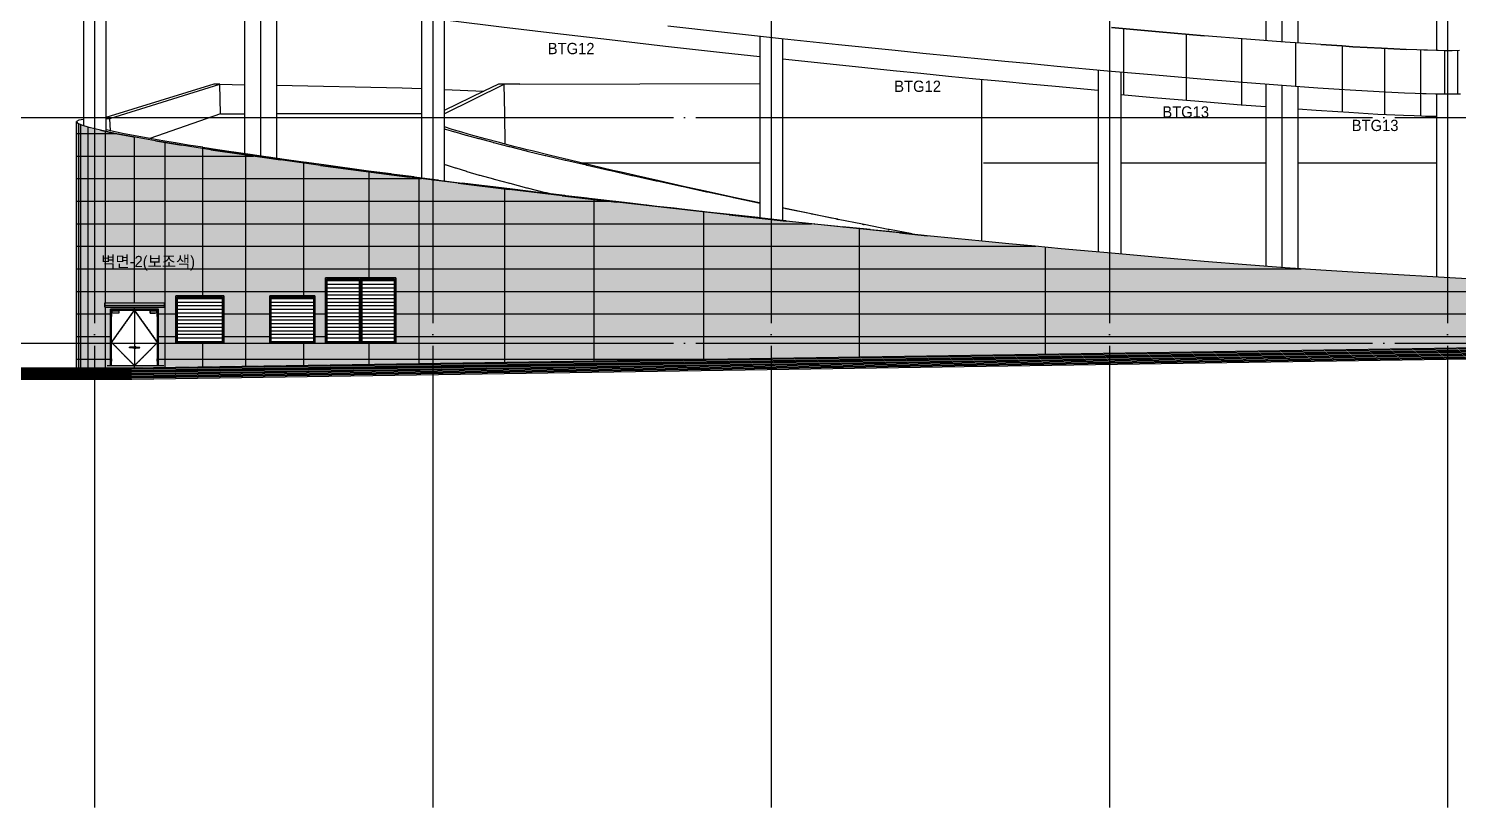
# Model space of a CAD drawing. Header units: millimetres. Extents: x 9068264 to 10076264, y 1307765 to 1705499.
# Drawn here: x 9703266 to 9766672, y 1349543 to 1384057 of the extents above; entities that cross this region are included whole.
import ezdxf
from ezdxf.enums import TextEntityAlignment as Align

# ---------------------------------------------------------------- set-up
doc = ezdxf.new("R2010")
doc.units = ezdxf.units.MM
doc.header["$LTSCALE"] = 1000
for name, pattern in [('CEN', [6.2, 6, -0.1, 0, -0.1]), ('CENTER1', [13, 10, -1, 1, -1]), ('HID', [0.345, 0.225, -0.12]), ('HIDDEN2', [0.1875, 0.125, -0.0625]), ('x-평면도$0$CEN', [6.2, 6, -0.1, 0, -0.1])]:
    doc.linetypes.add(name, pattern=pattern)
doc.layers.get('DEFPOINTS').update_dxf_attribs({"color": 151})
for name, color, linetype in [('-안전지대', 25, 'Continuous'), ('A-FIN-5', 8, 'Continuous'), ('CEN', 1, 'CEN'), ('CON', 2, 'Continuous'), ('CON-C', 2, 'Continuous'), ('DOOR', 4, 'Continuous'), ('ELE-11', 7, 'Continuous'), ('FIN-1', 9, 'Continuous'), ('SYM', 7, 'Continuous'), ('WALb', 3, 'Continuous'), ('WALL', 4, 'Continuous'), ('WIN', 4, 'Continuous'), ('x-평면도$0$A-중심선', 10, 'x-평면도$0$CEN')]:
    doc.layers.add(name, color=color, linetype=linetype)
doc.layers.add('벽면2 (보조색)', color=7, linetype='Continuous', true_color=0x888787)
doc.styles.add('돋움', font='')
doc.styles.get('돋움').set_extended_font_data('Dotum')

msp = doc.modelspace()

# ---------------------------------------------------------------- hatches: boundary and pattern name
at = {"layer": '벽면2 (보조색)'}
h = msp.add_hatch(color=256, dxfattribs=at)
h.paths.add_polyline_path([(9705395.7, 1369010.1), (9767570.6, 1369910.1), (9767570.6, 1372934.5), (9765695.7, 1373042.6), (9762623.5, 1373219.7), (9757268.5, 1373591.8), (9753405.8, 1373911.6), (9749061.9, 1374302.8), (9745546.8, 1374639.3), (9744345.6, 1374756.7), (9743119.1, 1374879.9), (9741888.3, 1375003.6), (9739150.4, 1375296.6), (9735604.9, 1375680.5), (9733355.2, 1375927.3), (9731829.2, 1376081.6), (9729024.5, 1376422.8), (9726931.7, 1376645.9), (9724581.5, 1376926.8), (9722319.7, 1377204.1), (9720161.8, 1377475.7), (9718121.4, 1377739.8), (9716210.8, 1377994.6), (9714440.2, 1378238.6), (9712818.1, 1378470.4), (9711351.1, 1378688.8), (9710043.9, 1378892.6), (9708899.6, 1379081.2), (9707919.5, 1379253.9), (9707103.6, 1379410.2), (9706781.2, 1379480.5), (9706450.3, 1379549.9), (9705957, 1379672.7), (9705620, 1379778.7), (9705434.6, 1379868), (9705395.7, 1379940.8)])
h.paths.add_polyline_path([(9716437.9, 1373010.1), (9716437.9, 1370110.1), (9719549.2, 1370110.1), (9719549.2, 1373010.1)], flags=16)
h.paths.add_polyline_path([(9706902.8, 1371619.3), (9706902.8, 1369119.3), (9709024.1, 1369119.3), (9709024.1, 1371619.3)], flags=16)
h.paths.add_polyline_path([(9709799.9, 1370110.1), (9709799.9, 1372210.1), (9711921.3, 1372210.1), (9711921.3, 1370110.1)], flags=16)
h.paths.add_polyline_path([(9713960.5, 1370110.1), (9713960.5, 1372210.1), (9715960.5, 1372210.1), (9715960.5, 1370110.1)], flags=16)
h.paths.add_polyline_path([(9706652.8, 1371705.8), (9706652.8, 1371905.8), (9709274.1, 1371905.8), (9709274.1, 1371705.8)], flags=16)

# ---------------------------------------------------------------- linework, layer by layer
at = {"layer": '-안전지대', "linetype": 'HIDDEN2', "ltscale": 0.02}
for p, q in [((9707963.5, 1371579.3), (9706942.8, 1370149.3)), ((9707963.5, 1371579.3), (9708984.1, 1370149.3)), ((9706942.8, 1370149.3), (9707963.5, 1369119.3)), ((9708984.1, 1370149.3), (9707963.5, 1369119.3))]:
    msp.add_line(p, q, dxfattribs=at)
for points in [[(9706652.8, 1371705.8), (9706652.8, 1371905.8), (9709274.1, 1371905.8), (9709274.1, 1371705.8)], [(9706902.8, 1371619.3), (9706902.8, 1369119.3), (9709024.1, 1369119.3), (9709024.1, 1371619.3)]]:
    msp.add_lwpolyline(points, close=True)
at = {"layer": 'A-FIN-5', "color": 8}
for p, q in [((9705395.7, 1379410.1), (9707104.2, 1379410.1)), ((9705395.7, 1378410.1), (9713240.2, 1378410.1)), ((9705395.7, 1377410.1), (9720682.8, 1377410.1)), ((9705395.7, 1376410.1), (9728953.5, 1376410.1)), ((9705395.7, 1375410.1), (9737984.7, 1375410.1)), ((9705395.7, 1374410.1), (9747929, 1374410.1)), ((9705395.7, 1373410.1), (9759701.4, 1373410.1)), ((9705395.7, 1371410.1), (9706902.8, 1371410.1)), ((9705395.7, 1370410.1), (9706902.8, 1370410.1)), ((9705395.7, 1369410.1), (9706902.8, 1369410.1)), ((9709024.1, 1369410.1), (9734380.9, 1369410.1))]:
    msp.add_line(p, q, dxfattribs=at)
at = {"layer": 'CEN', "linetype": 'CENTER1', "ltscale": 0.01}
msp.add_line((9706756.7, 1369119.3), (9709270.2, 1369119.3), dxfattribs=at)
at = {"layer": 'CON'}
for p, q in [((9767720.6, 1369762.4), (9707830.3, 1368860.1)), ((9767770.6, 1369713.1), (9707830.7, 1368810.1)), ((9767820.6, 1369663.9), (9707831.1, 1368760.1)), ((9767870.6, 1369614.6), (9707831.4, 1368710.1)), ((9707829.2, 1369010.1), (9694895.1, 1369010.1)), ((9707829.6, 1368960.1), (9694895.1, 1368960.1)), ((9767920.6, 1369565.3), (9707831.8, 1368660.1)), ((9767970.6, 1369516.1), (9707832.2, 1368610.1)), ((9768020.6, 1369466.8), (9707832.6, 1368560.1)), ((9768070.6, 1369417.6), (9707848.4, 1368510.3)), ((9707829.9, 1368910.1), (9694895.1, 1368910.1)), ((9707830.3, 1368860.1), (9694895.1, 1368860.1)), ((9707830.7, 1368810.1), (9694895.1, 1368810.1)), ((9707831.1, 1368760.1), (9694895.1, 1368760.1)), ((9707831.4, 1368710.1), (9694895.1, 1368710.1)), ((9707831.8, 1368660.1), (9694895.1, 1368660.1)), ((9707832.2, 1368610.1), (9694895.1, 1368610.1)), ((9707832.6, 1368560.1), (9694895.1, 1368560.1)), ((9707848.4, 1368510.1), (9694895.1, 1368510.1))]:
    msp.add_line(p, q, dxfattribs=at)
at = {"layer": 'CON-C'}
msp.add_line((9745521.3, 1381798.4), (9745521.3, 1374641.8), dxfattribs=at)
at = {"layer": 'DOOR', "color": 4}
for p, q in [((9706902.8, 1369119.3), (9706902.8, 1371619.3)), ((9706902.8, 1371619.3), (9709024.1, 1371619.3)), ((9706942.8, 1369119.3), (9706942.8, 1371579.3)), ((9706942.8, 1371579.3), (9708984.1, 1371579.3)), ((9708984.1, 1369119.3), (9708984.1, 1371579.3)), ((9709024.1, 1369119.3), (9709024.1, 1371619.3)), ((9706952.8, 1371399.3), (9706942.8, 1371399.3)), ((9706952.8, 1371299.3), (9706942.8, 1371299.3)), ((9706952.8, 1371299.3), (9706952.8, 1371399.3)), ((9708974.1, 1371399.3), (9708984.1, 1371399.3)), ((9708974.1, 1371299.3), (9708974.1, 1371399.3)), ((9708974.1, 1371299.3), (9708984.1, 1371299.3)), ((9707887.5, 1369934.3), (9707737.5, 1369934.3)), ((9707887.5, 1369904.3), (9707737.5, 1369904.3)), ((9707873.5, 1369919.3), (9707953.5, 1369919.3)), ((9707913.5, 1369879.3), (9707913.5, 1369959.3)), ((9707973.5, 1369919.3), (9708053.5, 1369919.3)), ((9708013.5, 1369879.3), (9708013.5, 1369959.3)), ((9708039.4, 1369934.3), (9708189.4, 1369934.3)), ((9708039.4, 1369904.3), (9708189.4, 1369904.3)), ((9706902.8, 1369119.3), (9709024.1, 1369119.3)), ((9706952.8, 1369419.3), (9706942.8, 1369419.3)), ((9706952.8, 1369319.3), (9706942.8, 1369319.3)), ((9706952.8, 1369319.3), (9706952.8, 1369419.3)), ((9708974.1, 1369419.3), (9708984.1, 1369419.3)), ((9708974.1, 1369319.3), (9708974.1, 1369419.3)), ((9708974.1, 1369319.3), (9708984.1, 1369319.3))]:
    msp.add_line(p, q, dxfattribs=at)
at = {"layer": 'DOOR', "color": 4, "linetype": 'HID'}
for points in [[(9707274.3, 1371542), (9707274.3, 1371443, -0.4142136), (9707273.8, 1371442.5), (9706974.8, 1371442.5, -0.4142136), (9706974.3, 1371443), (9706974.3, 1371542, -0.4142136), (9706974.8, 1371542.5), (9707273.8, 1371542.5, -0.4142136)], [(9708652.6, 1371542), (9708652.6, 1371443, 0.4142136), (9708653.1, 1371442.5), (9708952.1, 1371442.5, 0.4142136), (9708952.6, 1371443), (9708952.6, 1371542, 0.4142136), (9708952.1, 1371542.5), (9708653.1, 1371542.5, 0.4142136)]]:
    msp.add_lwpolyline(points, format="xyb", close=True, dxfattribs=at)
at = {"layer": 'DOOR', "color": 4}
for centre in [(9707913.5, 1369919.3), (9708013.5, 1369919.3)]:
    msp.add_circle(centre, 30, dxfattribs=at)
for centre, start, end in [((9707763.5, 1369919.3), 150, 210), ((9707763.5, 1369919.3), 330, 30), ((9708163.5, 1369919.3), 150, 210), ((9708163.5, 1369919.3), 330, 30)]:
    msp.add_arc(centre, 30, start, end, dxfattribs=at)
at = {"layer": 'ELE-11'}
for p, q in [((9706652.8, 1371905.8), (9706652.8, 1371705.8)), ((9706652.8, 1371905.8), (9709274.1, 1371905.8)), ((9706652.8, 1371805.8), (9709274.1, 1371805.8)), ((9706652.8, 1371705.8), (9709274.1, 1371705.8)), ((9709274.1, 1371905.8), (9709274.1, 1371705.8))]:
    msp.add_line(p, q, dxfattribs=at)
at = {"layer": 'FIN-1'}
for p, q in [((9751819.9, 1384051.7), (9751819.9, 1381110.3)), ((9754618.6, 1380868.4), (9754618.6, 1383804.5)), ((9757066.4, 1380668.8), (9757066.4, 1383588.3)), ((9759458.6, 1381492.5), (9759458.6, 1383427.4)), ((9761537.4, 1380349.4), (9761537.4, 1383285.6)), ((9763416.3, 1380242), (9763416.3, 1383163.5)), ((9765011, 1380173.6), (9765011, 1383105.6)), ((9766074.2, 1381148.5), (9766074.2, 1383066.5)), ((9766653.6, 1381149.7), (9766653.6, 1383077.6)), ((9705488.9, 1369010.1), (9705488.9, 1379819.9)), ((9705564.3, 1379796.2), (9705564.3, 1369010.1)), ((9705899.5, 1379690.8), (9705899.5, 1369010.1)), ((9706667.1, 1379503.5), (9706667.1, 1371905.8)), ((9707948.8, 1379248.8), (9707948.8, 1371905.8)), ((9709312.6, 1379006.7), (9709312.6, 1369032.5)), ((9710972.2, 1378747.9), (9710972.2, 1372210.1)), ((9712878.3, 1378453.9), (9712878.3, 1369086.2)), ((9715458.1, 1378093.2), (9715458.1, 1372210.1)), ((9718350.1, 1377703.7), (9718350.1, 1373010.1)), ((9720571.4, 1377424.1), (9720571.4, 1369202.1)), ((9724376, 1376952), (9724376, 1369259.4)), ((9728333.3, 1376482.4), (9728333.3, 1369319)), ((9733195.1, 1375929.8), (9733195.1, 1369392.2)), ((9740094.6, 1375188.7), (9740094.6, 1369496.2)), ((9748348.5, 1374370.4), (9748348.5, 1369620.5)), ((9706667.1, 1371705.8), (9706667.1, 1369010.1)), ((9707948.8, 1371705.8), (9707948.8, 1371619.3)), ((9710972.2, 1370110.1), (9710972.2, 1369057.5)), ((9715458.1, 1370110.1), (9715458.1, 1369125)), ((9718350.1, 1370110.1), (9718350.1, 1369168.6)), ((9707948.8, 1369134.1), (9707948.8, 1369019.3))]:
    msp.add_line(p, q, dxfattribs=at)
at = {"layer": 'SYM'}
for p, q in [((9751287.8, 1384098.7), (9753405.8, 1383911.6)), ((9753405.8, 1383911.6), (9755403, 1383742.4)), ((9757268.5, 1383591.8), (9755403, 1383742.4)), ((9758993.1, 1383460.4), (9757268.5, 1383591.8)), ((9760569.2, 1383348.5), (9758993.1, 1383460.4)), ((9760569.2, 1383348.5), (9761511.8, 1383287.3)), ((9761511.8, 1383287.3), (9761991.4, 1383256.1)), ((9761991.4, 1383256.1), (9763255.6, 1383183.2)), ((9763255.6, 1383183.2), (9764359.8, 1383129.6)), ((9725047.5, 1381597.9), (9735695.6, 1381628.1)), ((9711487.7, 1381592.7), (9706695.6, 1380110.9)), ((9706872.4, 1380075.1), (9711744.1, 1381592.8)), ((9711744.1, 1381592.8), (9711487.7, 1381592.7)), ((9711782.2, 1380283.6), (9711744.1, 1381592.8)), ((9711744.1, 1381592.8), (9712842.1, 1381571.4)), ((9714256.3, 1381543.7), (9719832.5, 1381434.8)), ((9719832.5, 1381434.8), (9720695.6, 1381398.8)), ((9721695.6, 1380285.3), (9724358.2, 1381597.7)), ((9721695.6, 1381357.1), (9723455.5, 1381283.7)), ((9723455.5, 1381283.7), (9721695.6, 1380426.5)), ((9724099.8, 1381597.6), (9723455.5, 1381283.7)), ((9724358.2, 1381597.7), (9724099.8, 1381597.6)), ((9725047.5, 1381597.9), (9724358.2, 1381597.7)), ((9724379.2, 1380283.4), (9724358.2, 1381597.7)), ((9705497.2, 1379997.5), (9705395.7, 1379940.8)), ((9705395.7, 1379940.8), (9705434.6, 1379868)), ((9705395.7, 1369010.1), (9705395.7, 1379940.8)), ((9705620, 1379778.7), (9705434.6, 1379868)), ((9705695.6, 1380032), (9705497.2, 1379997.5)), ((9705957, 1379672.7), (9705620, 1379778.7)), ((9706872.4, 1380075.1), (9706695.6, 1380075.1)), ((9706695.6, 1380071.1), (9706872.4, 1380075.1)), ((9706872.4, 1380075.1), (9706872.4, 1380075.1)), ((9706872.7, 1380075.1), (9706872.4, 1380075.1)), ((9706872.4, 1380075.1), (9706872.7, 1380075.1)), ((9706891.5, 1379526.8), (9706872.7, 1380075.1)), ((9711782.2, 1380283.6), (9708643.7, 1379184.7)), ((9711781.3, 1380283.3), (9712842.1, 1380285.3)), ((9714256.3, 1380287.9), (9715109.2, 1380289.5)), ((9715109.2, 1380289.5), (9720695.6, 1380294)), ((9724400.7, 1378936.3), (9724379.2, 1380283.4)), ((9706450.3, 1379549.9), (9705957, 1379672.7)), ((9706450.3, 1379549.9), (9707103.6, 1379410.2)), ((9706778.8, 1379550.7), (9706695.6, 1379571.2)), ((9706891.5, 1379526.8), (9706778.8, 1379550.7)), ((9706781.2, 1379480.5), (9706781.2, 1379480.6)), ((9707098.5, 1379482.8), (9706891.5, 1379526.8)), ((9707105.3, 1379480.2), (9707098.5, 1379482.8)), ((9707103.6, 1379410.2), (9707919.5, 1379253.9)), ((9707429.3, 1379411.4), (9707105.3, 1379480.2)), ((9707828.1, 1379335.4), (9707429.3, 1379411.4)), ((9707836.5, 1379332.4), (9707828.1, 1379335.4)), ((9708240.5, 1379255.4), (9707836.5, 1379332.4)), ((9708899.6, 1379081.2), (9707919.5, 1379253.9)), ((9708643.7, 1379184.7), (9708240.5, 1379255.4)), ((9708719, 1379171.5), (9708643.7, 1379184.7)), ((9708729.1, 1379168.2), (9708719, 1379171.5)), ((9709213.6, 1379083.1), (9708729.1, 1379168.2)), ((9721707.9, 1379702.2), (9721695.6, 1379706.5)), ((9721750.3, 1379590.5), (9721695.6, 1379608.3)), ((9722053.9, 1379590.1), (9721707.9, 1379702.2)), ((9721757.1, 1379589.3), (9721750.3, 1379590.5)), ((9721765.2, 1379588), (9721757.1, 1379589.3)), ((9722173, 1379464), (9721765.2, 1379588)), ((9722471.5, 1379463.7), (9722053.9, 1379590.1)), ((9722181.2, 1379462.7), (9722173, 1379464)), ((9722190.6, 1379461.2), (9722181.2, 1379462.7)), ((9722668.2, 1379323.5), (9722190.6, 1379461.2)), ((9722753.7, 1379382.6), (9722471.5, 1379463.7)), ((9722677.7, 1379322), (9722668.2, 1379323.5)), ((9722688.5, 1379320.4), (9722677.7, 1379322)), ((9723234.6, 1379169.4), (9722688.5, 1379320.4)), ((9722959.9, 1379323.3), (9722753.7, 1379382.6)), ((9723518.1, 1379169.5), (9722959.9, 1379323.3)), ((9723245.6, 1379167.8), (9723234.6, 1379169.4)), ((9723257.7, 1379166.1), (9723245.6, 1379167.8)), ((9723870.7, 1379002.4), (9723257.7, 1379166.1)), ((9724144.2, 1379002.7), (9723518.1, 1379169.5)), ((9708899.6, 1379081.2), (9710043.9, 1378892.6)), ((9709771.9, 1378991.4), (9709213.6, 1379083.1)), ((9709783.7, 1378987.8), (9709771.9, 1378991.4)), ((9710348.7, 1378895), (9709783.7, 1378987.8)), ((9711351.1, 1378688.8), (9710043.9, 1378892.6)), ((9710986.1, 1378795.9), (9710348.7, 1378895)), ((9710999.6, 1378792), (9710986.1, 1378795.9)), ((9711644.3, 1378691.7), (9710999.6, 1378792)), ((9711351.1, 1378688.8), (9712818.1, 1378470.4)), ((9712359.5, 1378585.5), (9711644.3, 1378691.7)), ((9712374.6, 1378581.3), (9712359.5, 1378585.5)), ((9713097.5, 1378474), (9712374.6, 1378581.3)), ((9712818.1, 1378470.4), (9714440.2, 1378238.6)), ((9713888.1, 1378361.2), (9713097.5, 1378474)), ((9723883, 1379000.6), (9723870.7, 1379002.4)), ((9723896.4, 1378998.8), (9723883, 1379000.6)), ((9724574.3, 1378823), (9723896.4, 1378998.8)), ((9724400.7, 1378936.3), (9724144.2, 1379002.7)), ((9724836.2, 1378823.6), (9724400.7, 1378936.3)), ((9724587.9, 1378821.1), (9724574.3, 1378823)), ((9724602.5, 1378819.2), (9724587.9, 1378821.1)), ((9725342.5, 1378632.1), (9724602.5, 1378819.2)), ((9725090.8, 1378759.4), (9724836.2, 1378823.6)), ((9725368.5, 1378689.3), (9725090.8, 1378759.4)), ((9725357.4, 1378630.1), (9725342.5, 1378632.1)), ((9725373.2, 1378628), (9725357.4, 1378630.1)), ((9725591.2, 1378633.1), (9725368.5, 1378689.3)), ((9725373.2, 1378628), (9726172.3, 1378430.5)), ((9726406.2, 1378431.9), (9725591.2, 1378633.1)), ((9713904.7, 1378356.8), (9713888.1, 1378361.2)), ((9714703.3, 1378242.9), (9713904.7, 1378356.8)), ((9716210.8, 1377994.6), (9714440.2, 1378238.6)), ((9715566.2, 1378124.2), (9714703.3, 1378242.9)), ((9715584.4, 1378119.5), (9715566.2, 1378124.2)), ((9716455.3, 1377999.6), (9715584.4, 1378119.5)), ((9716210.8, 1377994.6), (9718121.4, 1377739.8)), ((9717386.5, 1377875.6), (9716455.3, 1377999.6)), ((9717406.1, 1377870.7), (9717386.5, 1377875.6)), ((9718345.1, 1377745.6), (9717406.1, 1377870.7)), ((9721780, 1378004.7), (9721695.6, 1378034.8)), ((9721786.8, 1378003.4), (9721780, 1378004.7)), ((9721794.9, 1378001.8), (9721786.8, 1378003.4)), ((9722202.2, 1377868), (9721794.9, 1378001.8)), ((9722210.4, 1377866.5), (9722202.2, 1377868)), ((9722219.8, 1377864.9), (9722210.4, 1377866.5)), ((9722696.7, 1377717.7), (9722219.8, 1377864.9)), ((9726172.3, 1378430.5), (9726188.3, 1378428.4)), ((9726188.3, 1378428.4), (9726205.2, 1378426.2)), ((9726205.2, 1378426.2), (9727059.8, 1378219.2)), ((9727277.4, 1378221.1), (9726406.2, 1378431.9)), ((9727076.9, 1378217), (9727059.8, 1378219.2)), ((9727094.9, 1378214.7), (9727076.9, 1378217)), ((9728000.7, 1377999.3), (9727094.9, 1378214.7)), ((9728200.7, 1378001.7), (9727277.4, 1378221.1)), ((9727736.1, 1378110.1), (9735695.6, 1378110.1)), ((9728018.9, 1377997), (9728000.7, 1377999.3)), ((9728037.8, 1377994.6), (9728018.9, 1377997)), ((9728990.5, 1377771.9), (9728037.8, 1377994.6)), ((9729171.4, 1377774.9), (9728200.7, 1378001.7)), ((9745615.7, 1378110.1), (9750695.6, 1378110.1)), ((9751695.6, 1378110.1), (9758135, 1378110.1)), ((9759549.2, 1378110.1), (9765695.7, 1378110.1)), ((9718121.4, 1377739.8), (9720161.8, 1377475.7)), ((9719339.7, 1377617), (9718345.1, 1377745.6)), ((9719360.6, 1377611.9), (9719339.7, 1377617)), ((9720362.5, 1377482.4), (9719360.6, 1377611.9)), ((9722319.7, 1377204.1), (9720161.8, 1377475.7)), ((9720362.5, 1377482.4), (9721414.6, 1377350)), ((9721414.6, 1377350), (9721436.7, 1377344.8)), ((9721436.7, 1377344.8), (9722495.6, 1377211.6)), ((9722319.7, 1377204.1), (9724581.5, 1376926.8)), ((9723598.6, 1377076.5), (9722495.6, 1377211.6)), ((9722706.3, 1377716), (9722696.7, 1377717.7)), ((9722717.1, 1377714.2), (9722706.3, 1377716)), ((9723262.4, 1377554.1), (9722717.1, 1377714.2)), ((9723273.3, 1377552.3), (9723262.4, 1377554.1)), ((9723285.4, 1377550.4), (9723273.3, 1377552.3)), ((9723897.6, 1377378), (9723285.4, 1377550.4)), ((9723909.8, 1377376.1), (9723897.6, 1377378)), ((9723923.2, 1377374.1), (9723909.8, 1377376.1)), ((9724600, 1377190.1), (9723923.2, 1377374.1)), ((9724613.6, 1377188.1), (9724600, 1377190.1)), ((9724628.3, 1377185.9), (9724613.6, 1377188.1)), ((9729009.5, 1377769.5), (9728990.5, 1377771.9)), ((9729029.3, 1377767.1), (9729009.5, 1377769.5)), ((9730023.8, 1377538.2), (9729029.3, 1377767.1)), ((9729545.2, 1377688.9), (9729171.4, 1377774.9)), ((9730117.6, 1377557.2), (9729545.2, 1377688.9)), ((9730043.7, 1377535.8), (9730023.8, 1377538.2)), ((9730064.2, 1377533.3), (9730043.7, 1377535.8)), ((9731095.1, 1377299.5), (9730064.2, 1377533.3)), ((9730184.4, 1377541.8), (9730117.6, 1377557.2)), ((9731234.4, 1377303.8), (9730184.4, 1377541.8)), ((9731115.7, 1377297.1), (9731095.1, 1377299.5)), ((9731136.8, 1377294.6), (9731115.7, 1377297.1)), ((9732198.5, 1377057.3), (9731136.8, 1377294.6)), ((9732315.5, 1377062.2), (9731234.4, 1377303.8)), ((9723621.7, 1377071.1), (9723598.6, 1377076.5)), ((9724730.8, 1376935.3), (9723621.7, 1377071.1)), ((9726931.7, 1376645.9), (9724581.5, 1376926.8)), ((9725367.1, 1376991.2), (9724628.3, 1377185.9)), ((9725877.2, 1376798.3), (9724730.8, 1376935.3)), ((9725381.9, 1376989.1), (9725367.1, 1376991.2)), ((9725397.7, 1376986.8), (9725381.9, 1376989.1)), ((9726195.5, 1376782.3), (9725397.7, 1376986.8)), ((9725901.2, 1376792.8), (9725877.2, 1376798.3)), ((9726411.6, 1376731.9), (9725901.2, 1376792.8)), ((9726211.5, 1376780), (9726195.5, 1376782.3)), ((9726228.5, 1376777.7), (9726211.5, 1376780)), ((9726411.6, 1376731.9), (9726228.5, 1376777.7)), ((9727052.8, 1376655.3), (9726411.6, 1376731.9)), ((9726931.7, 1376645.9), (9729353.5, 1376363.5)), ((9727097.5, 1376650), (9727052.8, 1376655.3)), ((9728036.6, 1376540.6), (9727097.5, 1376650)), ((9732219.7, 1377054.8), (9732198.5, 1377057.3)), ((9732241.3, 1377052.3), (9732219.7, 1377054.8)), ((9733327.7, 1376812.8), (9732241.3, 1377052.3)), ((9733421.6, 1376818.4), (9732315.5, 1377062.2)), ((9733349.4, 1376810.3), (9733327.7, 1376812.8)), ((9733371.4, 1376807.8), (9733349.4, 1376810.3)), ((9734476.1, 1376567.5), (9733371.4, 1376807.8)), ((9734546.4, 1376573.7), (9733421.6, 1376818.4)), ((9734498.2, 1376565), (9734476.1, 1376567.5)), ((9734520.5, 1376562.5), (9734498.2, 1376565)), ((9735637.3, 1376322.8), (9734520.5, 1376562.5)), ((9735683.4, 1376329.7), (9734546.4, 1376573.7)), ((9728234.7, 1376517.5), (9728036.6, 1376540.6)), ((9728259.4, 1376512), (9728234.7, 1376517.5)), ((9729024.5, 1376422.8), (9728259.4, 1376512)), ((9729445.2, 1376373.7), (9729024.5, 1376422.8)), ((9731829.2, 1376081.6), (9729353.5, 1376363.5)), ((9730056.1, 1376304.2), (9729445.2, 1376373.7)), ((9730653.9, 1376236.1), (9730056.1, 1376304.2)), ((9730679.2, 1376230.6), (9730653.9, 1376236.1)), ((9731125.7, 1376179.8), (9730679.2, 1376230.6)), ((9731890.5, 1376092.7), (9731125.7, 1376179.8)), ((9734339.8, 1375802.6), (9731829.2, 1376081.6)), ((9732227.5, 1376055.3), (9731890.5, 1376092.7)), ((9733116.8, 1375956.4), (9732227.5, 1376055.3)), ((9733142.5, 1375950.9), (9733116.8, 1375956.4)), ((9733355.2, 1375927.3), (9733142.5, 1375950.9)), ((9734370.1, 1375814.5), (9733355.2, 1375927.3)), ((9735659.6, 1376320.3), (9735637.3, 1376322.8)), ((9735681.9, 1376317.9), (9735659.6, 1376320.3)), ((9735695.6, 1376315), (9735681.9, 1376317.9)), ((9735695.6, 1376327.1), (9735683.4, 1376329.7)), ((9736825.9, 1376087.7), (9736695.6, 1376115.3)), ((9736804.2, 1376080.2), (9736695.6, 1376103.2)), ((9736826.6, 1376077.8), (9736804.2, 1376080.2)), ((9737967.2, 1375849.2), (9736825.9, 1376087.7)), ((9736849, 1376075.4), (9736826.6, 1376077.8)), ((9737970.1, 1375841.1), (9736849, 1376075.4)), ((9734339.8, 1375802.6), (9736866.2, 1375528.5)), ((9734502.3, 1375800.1), (9734370.1, 1375814.5)), ((9735604.9, 1375680.5), (9734502.3, 1375800.1)), ((9735630.7, 1375675.1), (9735604.9, 1375680.5)), ((9735662.3, 1375671.6), (9735630.7, 1375675.1)), ((9736828.1, 1375545.2), (9735662.3, 1375671.6)), ((9736865.3, 1375541.1), (9736828.1, 1375545.2)), ((9736865.3, 1375541.1), (9737993.2, 1375421.7)), ((9739388.8, 1375261.5), (9736866.2, 1375528.5)), ((9738873.3, 1375662.4), (9737967.2, 1375849.2)), ((9737992.4, 1375838.8), (9737970.1, 1375841.1)), ((9738014.7, 1375836.5), (9737992.4, 1375838.8)), ((9737993.2, 1375421.7), (9738098.9, 1375410.5)), ((9739128.1, 1375606.9), (9738014.7, 1375836.5)), ((9738124.7, 1375405.2), (9738098.9, 1375410.5)), ((9738124.7, 1375405.2), (9739150.4, 1375296.6)), ((9739081.5, 1375619.5), (9738873.3, 1375662.4)), ((9739100.8, 1375615.5), (9739081.5, 1375619.5)), ((9739100.8, 1375615.5), (9739172.3, 1375602.4)), ((9739158.2, 1375603.8), (9739100.8, 1375615.5)), ((9739150.3, 1375604.6), (9739128.1, 1375606.9)), ((9739158.2, 1375603.8), (9739150.3, 1375604.6)), ((9739150.4, 1375296.6), (9739356.7, 1375274.8)), ((9739172.3, 1375602.4), (9739158.2, 1375603.8)), ((9740243, 1375384.8), (9739172.3, 1375602.4)), ((9740243, 1375384.8), (9740315, 1375374.6)), ((9740271.5, 1375379), (9740243, 1375384.8)), ((9740271.5, 1375379), (9740293.4, 1375376.8)), ((9740315, 1375374.6), (9740293.4, 1375376.8)), ((9741384.7, 1375160.3), (9740315, 1375374.6)), ((9740293.3, 1375178.1), (9739356.7, 1375274.8)), ((9741888.3, 1375003.6), (9739388.8, 1375261.5)), ((9740579.8, 1375148.5), (9740293.3, 1375178.1)), ((9740605.3, 1375143.3), (9740579.8, 1375148.5)), ((9741415.1, 1375059.7), (9740605.3, 1375143.3)), ((9741384.7, 1375160.3), (9741436.3, 1375154.4)), ((9741393.8, 1375158.5), (9741384.7, 1375160.3)), ((9741415.2, 1375156.4), (9741393.8, 1375158.5)), ((9741825.4, 1375017.4), (9741415.1, 1375059.7)), ((9741415.2, 1375156.4), (9741436.3, 1375154.4)), ((9742448.2, 1374954.8), (9741436.3, 1375154.4)), ((9742448.2, 1374954.8), (9741825.4, 1375017.4)), ((9741888.3, 1375003.6), (9743119.1, 1374879.9))]:
    msp.add_line(p, q, dxfattribs=at)
for points in [[(9735695.6, 1382808.9), (9734030.9, 1382989.5), (9731512.8, 1383269.4), (9729029.6, 1383552.1), (9726599.9, 1383835.4), (9724241.4, 1384117.3), (9721970.8, 1384395.7), (9721695.6, 1384430.3)], [(9766761.9, 1381149.9), (9766404.9, 1381149.2), (9766394.1, 1381149.1), (9766068.1, 1381148.4), (9765727.4, 1381155.6), (9765656.9, 1381157), (9765247.4, 1381165.6), (9765075.3, 1381172), (9764754.7, 1381183.8), (9764277.5, 1381201.3), (9763153.3, 1381255.9), (9761873.3, 1381329.7), (9761386.7, 1381361.3), (9760438.3, 1381422.9), (9758851.4, 1381535.6), (9757117.6, 1381667.8), (9755243.9, 1381819), (9753239.4, 1381988.8), (9751114.8, 1382176.5), (9748882.8, 1382381.1), (9747723.4, 1382491), (9746557.6, 1382601.4), (9745359.2, 1382718.5), (9744155.3, 1382836.1), (9742926.1, 1382959.6), (9741692.7, 1383083.5), (9739188.2, 1383341.9), (9736660.5, 1383609.5), (9734129.1, 1383884.1), (9731613.4, 1384163.7)], [(9766720.7, 1383079.8), (9766400.8, 1383079.2), (9766390, 1383079.1), (9766086.2, 1383078.5), (9765767.8, 1383085.1), (9765697.3, 1383086.6), (9765303.1, 1383094.9), (9765146.4, 1383100.6), (9764825.7, 1383112.5), (9764359.8, 1383129.6), (9763255.6, 1383183.2), (9761991.4, 1383256.1), (9761511.8, 1383287.3), (9760569.2, 1383348.5), (9758993.1, 1383460.4), (9757268.5, 1383591.8), (9755403, 1383742.4), (9753405.8, 1383911.6), (9751287.8, 1384098.7)], [(9750695.6, 1381311.1), (9748799.2, 1381485), (9747638.5, 1381595), (9746471.5, 1381705.6), (9745271.7, 1381822.7), (9744066.5, 1381940.5), (9742836.1, 1382064.1), (9741601.6, 1382188.1), (9739094.6, 1382446.8), (9736695.6, 1382700.7)], [(9758135, 1380587.3), (9757039.4, 1380670.8), (9755161.5, 1380822.4), (9753153.2, 1380992.5), (9751695.6, 1381121.3)], [(9765695.7, 1380156), (9765636, 1380157.3), (9765218.5, 1380166), (9765038.5, 1380172.6), (9764717.9, 1380184.4), (9764234.8, 1380202.2), (9763100.3, 1380257.3), (9761812.1, 1380331.6), (9761321.8, 1380363.4), (9760370.5, 1380425.2), (9759549.2, 1380483.5)]]:
    msp.add_lwpolyline(points, dxfattribs=at)
at = {"layer": 'WALb'}
for p, q in [((9708984.1, 1370149.3), (9707963.5, 1371579.3)), ((9707963.5, 1371579.3), (9707963.5, 1369119.3)), ((9707963.5, 1369119.3), (9708984.1, 1370149.3)), ((9707963.5, 1369919.3), (9707983.5, 1369919.3)), ((9708039.4, 1369934.3), (9708189.4, 1369934.3)), ((9708189.4, 1369904.3), (9708039.4, 1369904.3))]:
    msp.add_line(p, q, dxfattribs=at)
for points in [[(9709274.1, 1371905.8), (9709274.1, 1371705.8), (9706652.8, 1371705.8), (9706652.8, 1371905.8)], [(9706902.8, 1369119.3), (9709024.1, 1369119.3), (9709024.1, 1371619.3), (9706902.8, 1371619.3)], [(9706942.8, 1370149.3), (9707963.5, 1371579.3), (9708984.1, 1371579.3), (9708984.1, 1369119.3), (9709024.1, 1369119.3), (9709024.1, 1371619.3), (9706902.8, 1371619.3), (9706902.8, 1369119.3), (9707963.5, 1369119.3)], [(9707274.3, 1371442.5), (9706974.3, 1371442.5), (9706974.3, 1371542.5), (9707274.3, 1371542.5)], [(9708952.6, 1371442.5), (9708652.6, 1371442.5), (9708652.6, 1371542.5), (9708952.6, 1371542.5)], [(9706902.8, 1369119.3), (9706902.8, 1369119.3), (9706942.8, 1369119.3), (9706942.8, 1369119.3)]]:
    msp.add_lwpolyline(points, close=True, dxfattribs=at)
msp.add_lwpolyline([(9707943.5, 1369919.3, -0.767327), (9707887.5, 1369904.3), (9707737.5, 1369904.3, -0.2679492), (9707737.5, 1369934.3), (9707887.5, 1369934.3, -0.767327)], format="xyb", close=True, dxfattribs=at)
for centre, start, end in [((9708013.5, 1369919.3), 30, 180), ((9708013.5, 1369919.3), 180, 330), ((9708163.5, 1369919.3), 330, 30)]:
    msp.add_arc(centre, 30, start, end, dxfattribs=at)
at = {"layer": 'WIN'}
for p, q in [((9758135, 1391590.2), (9758135, 1383521.4)), ((9758842.1, 1391536.3), (9758842.1, 1383471.2)), ((9759549.2, 1391486.1), (9759549.2, 1383418)), ((9765695.7, 1391156.2), (9765695.7, 1383085.4)), ((9705695.6, 1387748.8), (9705695.6, 1379754.9)), ((9706695.6, 1387523.8), (9706695.6, 1379497.4)), ((9712842.1, 1386517.4), (9712842.1, 1378508.4)), ((9713549.2, 1386416.4), (9713549.2, 1378406.9)), ((9714256.3, 1386315.8), (9714256.3, 1378306.7)), ((9720695.6, 1385463.3), (9720695.6, 1377440.5)), ((9721695.6, 1385337.4), (9721695.6, 1377312.2)), ((9735695.6, 1383714.2), (9735695.6, 1375652.4)), ((9736695.6, 1383605.8), (9736695.6, 1375546.6)), ((9750695.6, 1382214.9), (9750695.6, 1374151)), ((9751695.6, 1382125.2), (9751695.6, 1374061.4)), ((9758135, 1381590.2), (9758135, 1373521.4)), ((9758842.1, 1381536.3), (9758842.1, 1373471.2)), ((9759549.2, 1381486.1), (9759549.2, 1373418)), ((9765695.7, 1381156.2), (9765695.7, 1373042.6))]:
    msp.add_line(p, q, dxfattribs=at)
at = {"layer": 'x-평면도$0$A-중심선', "ltscale": 5}
for p, q in [((9706195.6, 1432001.5), (9706195.6, 1349543.4)), ((9721195.6, 1432001.5), (9721195.6, 1349543.4)), ((9736195.6, 1432001.5), (9736195.6, 1349543.4)), ((9751195.6, 1432001.5), (9751195.6, 1349543.4)), ((9766195.6, 1432001.5), (9766195.6, 1349543.4)), ((9639859.6, 1380110.1), (9967856.6, 1380110.1))]:
    msp.add_line(p, q, dxfattribs=at)

# ---------------------------------------------------------------- texts
at = {"layer": 'DEFPOINTS', "style": '돋움'}
for s, p in [('BTG12', (9727325.6, 1382773.7)), ('BTG12', (9742689.8, 1381100.9)), ('BTG13', (9754579, 1379963.2)), ('BTG13', (9762979, 1379366.2))]:
    msp.add_text(s, height=500, dxfattribs=at).set_placement(p, align=Align.BOTTOM_CENTER)
msp.add_text('벽면-2(보조색)', height=500, rotation=360, dxfattribs=at).set_placement((9706491.4, 1373334.8), align=Align.BOTTOM_LEFT)

# ---------------------------------------------------------------- next in the draw order: wipeouts: each hides what was drawn before it
for points in [[(9717993.5, 1370110.1), (9719549.2, 1370110.1), (9719549.2, 1373010.1), (9717993.5, 1373010.1)], [(9709799.9, 1370110.1), (9711921.3, 1370110.1), (9711921.3, 1372210.1), (9709799.9, 1372210.1)], [(9713960.5, 1370110.1), (9715960.5, 1370110.1), (9715960.5, 1372210.1), (9713960.5, 1372210.1)]]:
    msp.add_wipeout(points).dxf.layer = 'WALL'

# ---------------------------------------------------------------- next in the draw order: hatches: boundary and pattern name
at = {"layer": 'WALL'}
h = msp.add_hatch(dxfattribs=at)
h.set_pattern_fill('LINE', color=252, scale=50)
h.set_pattern_definition([(0, (10944171.86, -1421269.26), (0, 158.75), [])])
h.paths.add_polyline_path([(9709849.9, 1370160.1), (9711871.3, 1370160.1), (9711871.3, 1372160.1), (9709849.9, 1372160.1)])
h = msp.add_hatch(dxfattribs=at)
h.set_pattern_fill('LINE', color=252, scale=50)
h.set_pattern_definition([(0, (10947532.5, -1421269.26), (0, 158.75), [])])
h.paths.add_polyline_path([(9714010.5, 1370160.1), (9715910.5, 1370160.1), (9715910.5, 1372160.1), (9714010.5, 1372160.1)])

# ---------------------------------------------------------------- next in the draw order: linework, layer by layer
for points in [[(9709799.9, 1370110.1), (9709799.9, 1372210.1), (9711921.3, 1372210.1), (9711921.3, 1370110.1)], [(9713960.5, 1370110.1), (9713960.5, 1372210.1), (9715960.5, 1372210.1), (9715960.5, 1370110.1)]]:
    msp.add_lwpolyline(points, close=True)
at = {"layer": 'A-FIN-5', "color": 8}
for p, q in [((9719549.2, 1372410.1), (9767570.6, 1372410.1)), ((9709024.1, 1371410.1), (9709799.9, 1371410.1)), ((9711921.3, 1371410.1), (9713960.5, 1371410.1)), ((9719549.2, 1371410.1), (9767570.6, 1371410.1)), ((9709024.1, 1370410.1), (9709799.9, 1370410.1)), ((9711921.3, 1370410.1), (9713960.5, 1370410.1)), ((9719549.2, 1370410.1), (9767570.6, 1370410.1))]:
    msp.add_line(p, q, dxfattribs=at)
at = {"layer": 'WALb'}
for p, q in [((9709799.9, 1370110.1), (9711903.8, 1370110.1)), ((9713960.5, 1370110.1), (9715943.1, 1370110.1))]:
    msp.add_line(p, q, dxfattribs=at)
for points in [[(9709799.9, 1370110.1), (9711921.3, 1370110.1), (9711921.3, 1372210.1), (9709799.9, 1372210.1)], [(9709799.9, 1372210.1), (9711921.3, 1372210.1), (9711921.3, 1370110.1), (9709799.9, 1370110.1)], [(9709849.9, 1372160.1), (9711871.3, 1372160.1), (9711871.3, 1370160.1), (9709849.9, 1370160.1)], [(9713960.5, 1372210.1), (9715960.5, 1372210.1), (9715960.5, 1370110.1), (9713960.5, 1370110.1)], [(9713960.5, 1372210.1), (9715960.5, 1372210.1), (9715960.5, 1370110.1), (9713960.5, 1370110.1)], [(9714010.5, 1372160.1), (9715910.5, 1372160.1), (9715910.5, 1370160.1), (9714010.5, 1370160.1)]]:
    msp.add_lwpolyline(points, close=True, dxfattribs=at)
at = {"layer": 'WALL'}
for points in [[(9717993.5, 1370110.1), (9719549.2, 1370110.1), (9719549.2, 1373010.1), (9717993.5, 1373010.1)], [(9718043.5, 1370160.1), (9719499.2, 1370160.1), (9719499.2, 1372960.1), (9718043.5, 1372960.1)], [(9709799.9, 1370110.1), (9711921.3, 1370110.1), (9711921.3, 1372210.1), (9709799.9, 1372210.1)], [(9709849.9, 1370160.1), (9711871.3, 1370160.1), (9711871.3, 1372160.1), (9709849.9, 1372160.1)], [(9713960.5, 1370110.1), (9715960.5, 1370110.1), (9715960.5, 1372210.1), (9713960.5, 1372210.1)], [(9714010.5, 1370160.1), (9715910.5, 1370160.1), (9715910.5, 1372160.1), (9714010.5, 1372160.1)]]:
    msp.add_lwpolyline(points, close=True, dxfattribs=at)

# ---------------------------------------------------------------- next in the draw order: wipeouts: each hides what was drawn before it
msp.add_wipeout([(9716437.9, 1370110.1), (9717993.5, 1370110.1), (9717993.5, 1373010.1), (9716437.9, 1373010.1)]).dxf.layer = 'WALL'

# ---------------------------------------------------------------- next in the draw order: hatches: boundary and pattern name
h = msp.add_hatch(dxfattribs=at)
h.set_pattern_fill('LINE', color=252, scale=50)
h.set_pattern_definition([(0, (10950739.12, -1421269.26), (0, 158.75), [])])
h.paths.add_polyline_path([(9716487.9, 1370160.1), (9717943.5, 1370160.1), (9717943.5, 1372960.1), (9716487.9, 1372960.1)])
h = msp.add_hatch(dxfattribs=at)
h.set_pattern_fill('LINE', color=252, scale=50)
h.set_pattern_definition([(0, (10951799.8, -1421269.26), (0, 158.75), [])])
h.paths.add_polyline_path([(9718043.5, 1370160.1), (9719499.2, 1370160.1), (9719499.2, 1372960.1), (9718043.5, 1372960.1)])

# ---------------------------------------------------------------- next in the draw order: linework, layer by layer
msp.add_lwpolyline([(9716437.9, 1373010.1), (9716437.9, 1370110.1), (9719549.2, 1370110.1), (9719549.2, 1373010.1)], close=True)
at = {"layer": 'A-FIN-5', "color": 8}
for p, q in [((9705395.7, 1372410.1), (9716437.9, 1372410.1)), ((9715960.5, 1371410.1), (9716437.9, 1371410.1)), ((9715960.5, 1370410.1), (9716437.9, 1370410.1))]:
    msp.add_line(p, q, dxfattribs=at)
at = {"layer": 'CON'}
for p, q in [((9767570.6, 1369910.1), (9707829.2, 1369010.1)), ((9767620.6, 1369860.9), (9707829.6, 1368960.1)), ((9767670.6, 1369811.6), (9707829.9, 1368910.1))]:
    msp.add_line(p, q, dxfattribs=at)
at = {"layer": 'SYM'}
msp.add_lwpolyline([(9767570.6, 1372934.5), (9761991.4, 1373256.1), (9761511.8, 1373287.3), (9760569.2, 1373348.5), (9758993.1, 1373460.4), (9757268.5, 1373591.8), (9755403, 1373742.4), (9753405.8, 1373911.6), (9751287.8, 1374098.7), (9749061.9, 1374302.8), (9747905.5, 1374412.3), (9746742.5, 1374522.5), (9745546.8, 1374639.3), (9744345.6, 1374756.7), (9743119.1, 1374879.9), (9741888.3, 1375003.6), (9739388.8, 1375261.5), (9736866.2, 1375528.5), (9734339.8, 1375802.6), (9731829.2, 1376081.6), (9729353.5, 1376363.5), (9726931.7, 1376645.9), (9724581.5, 1376926.8), (9722319.7, 1377204.1), (9720161.8, 1377475.7), (9718121.4, 1377739.8), (9716210.8, 1377994.6), (9714440.2, 1378238.6), (9712818.1, 1378470.4), (9711351.1, 1378688.8), (9710043.9, 1378892.6), (9708899.6, 1379081.2), (9707919.5, 1379253.9), (9707103.6, 1379410.2), (9706450.3, 1379549.9), (9705957, 1379672.7), (9705620, 1379778.7)], dxfattribs=at)
at = {"layer": 'WALb'}
msp.add_line((9719549.2, 1370110.1), (9716887.3, 1370110.1), dxfattribs=at)
for points in [[(9716437.9, 1370110.1), (9719549.2, 1370110.1), (9719549.2, 1373010.1), (9716437.9, 1373010.1)], [(9716437.9, 1373010.1), (9717993.5, 1373010.1), (9719549.2, 1373010.1), (9719549.2, 1370110.1), (9716887.3, 1370110.1), (9716437.9, 1370110.1)], [(9716437.9, 1373010.1), (9719549.2, 1373010.1), (9719549.2, 1370110.1), (9716437.9, 1370110.1)], [(9716437.9, 1373010.1), (9717993.5, 1373010.1), (9719549.2, 1373010.1), (9719549.2, 1370110.1), (9717993.5, 1370110.1), (9716437.9, 1370110.1)], [(9716487.9, 1372960.1), (9717943.5, 1372960.1), (9717943.5, 1370160.1), (9716487.9, 1370160.1)], [(9718043.5, 1372960.1), (9719499.2, 1372960.1), (9719499.2, 1370160.1), (9718043.5, 1370160.1)]]:
    msp.add_lwpolyline(points, close=True, dxfattribs=at)
at = {"layer": 'WALL'}
for points in [[(9716437.9, 1370110.1), (9717993.5, 1370110.1), (9717993.5, 1373010.1), (9716437.9, 1373010.1)], [(9716487.9, 1370160.1), (9717943.5, 1370160.1), (9717943.5, 1372960.1), (9716487.9, 1372960.1)]]:
    msp.add_lwpolyline(points, close=True, dxfattribs=at)
at = {"layer": 'x-평면도$0$A-중심선', "ltscale": 5}
msp.add_line((9639859.6, 1370110.1), (9967856.6, 1370110.1), dxfattribs=at)

doc.saveas('drawing.dxf')
